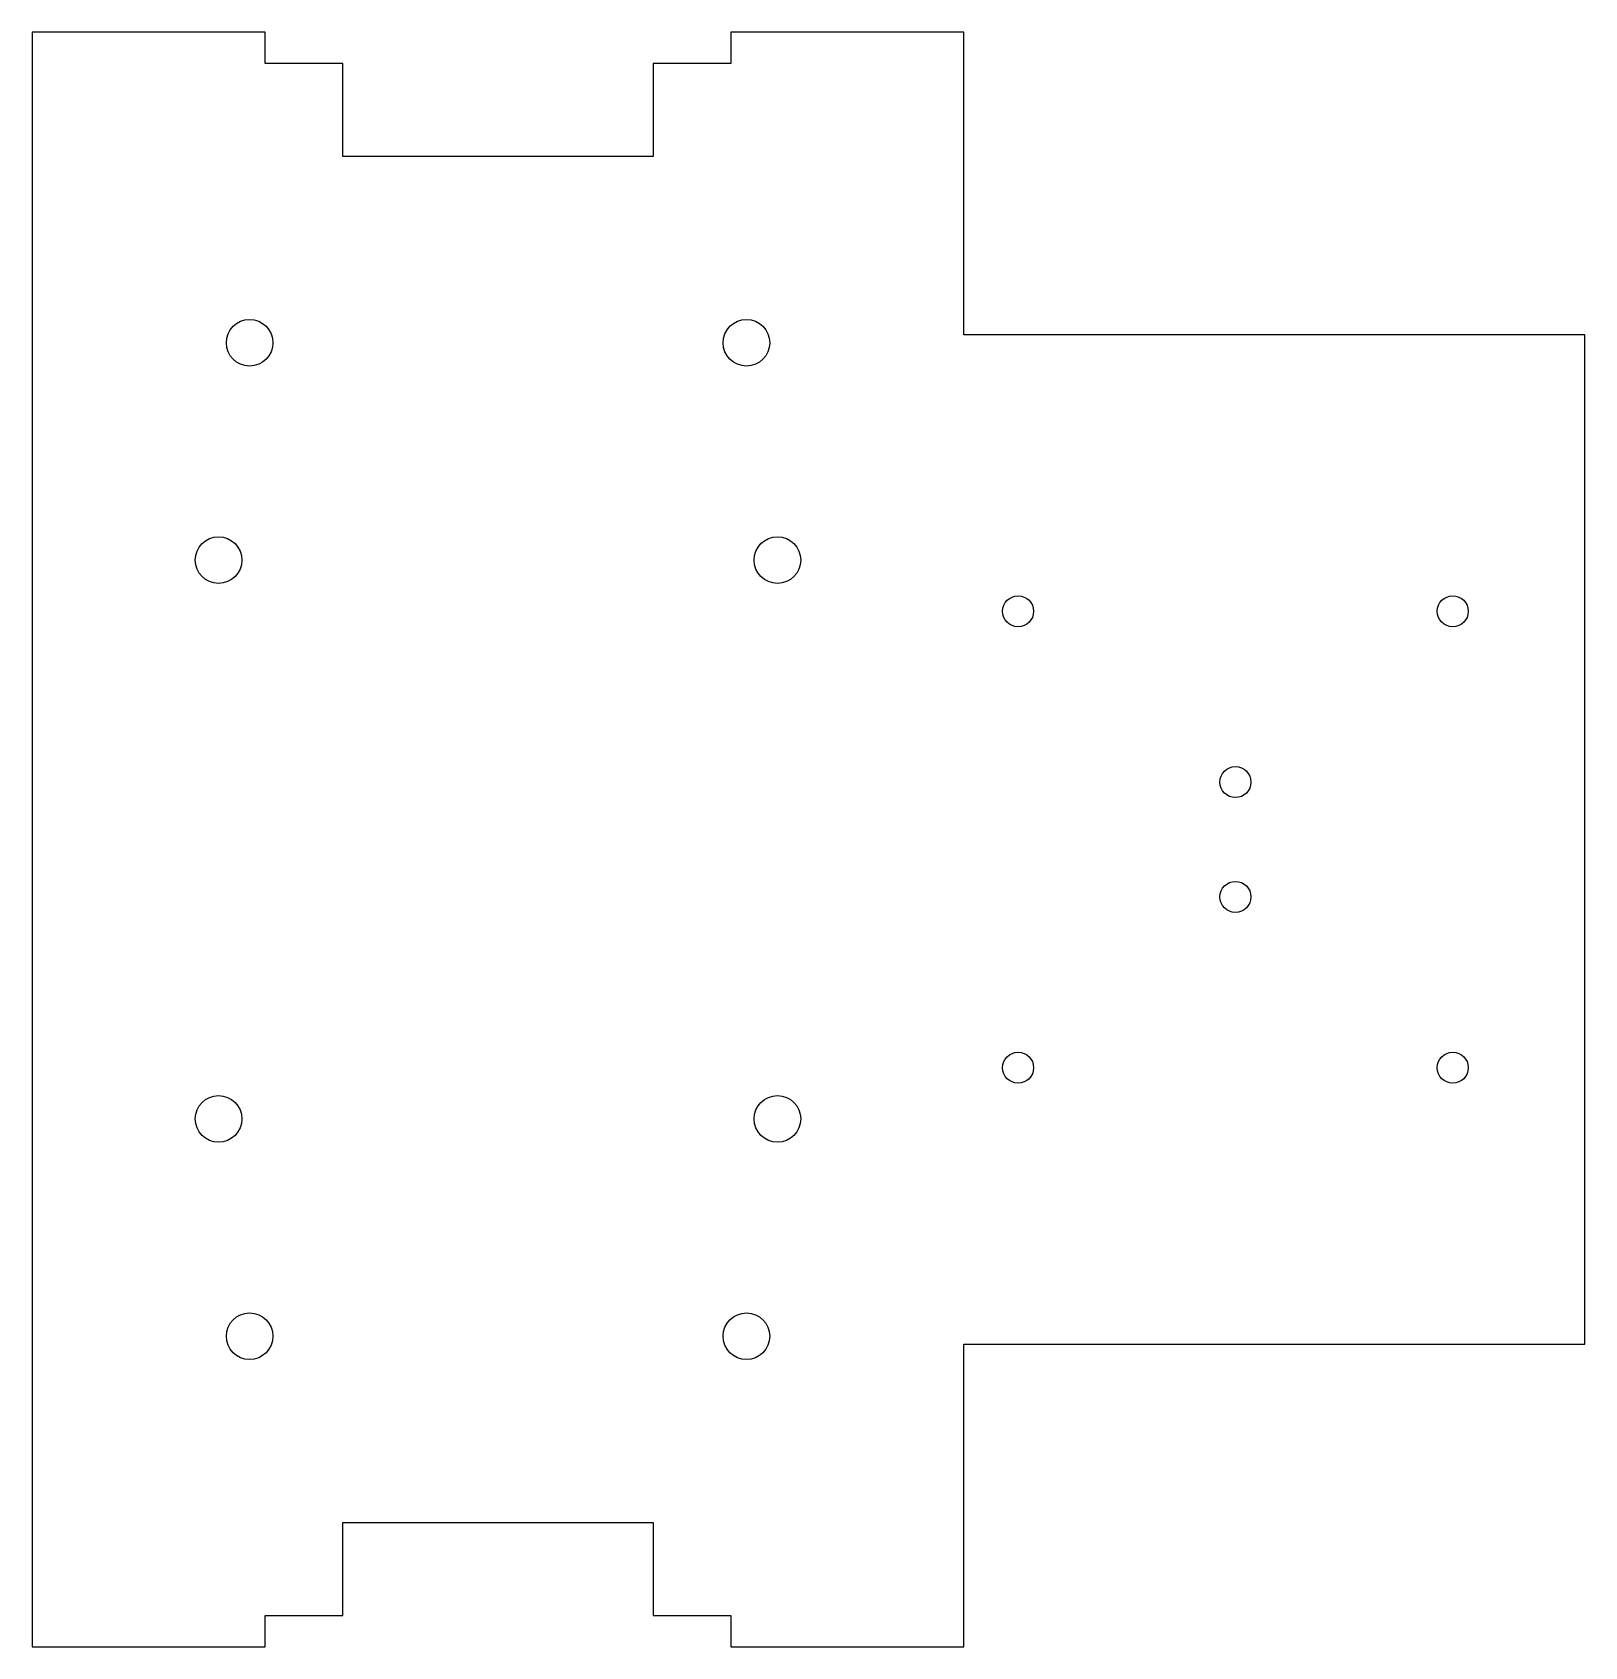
# Model space of a CAD drawing. Header units: millimetres. Extents: x -20 to 80, y -52 to 52.
import ezdxf

# ---------------------------------------------------------------- set-up
doc = ezdxf.new("R2010")
doc.units = ezdxf.units.MM

msp = doc.modelspace()

# ---------------------------------------------------------------- linework, layer by layer
at = {"color": 7, "linetype": 'Continuous', "lineweight": 25}
for p, q in [((-5, 52), (-20, 52)), ((-20, 52), (-20, -52)), ((-5, 50), (-5, 52)), ((40, 52), (25, 52)), ((25, 52), (25, 50)), ((40, 32.5), (40, 52)), ((0, 50), (-5, 50)), ((0, 44), (0, 50)), ((25, 50), (20, 50)), ((20, 50), (20, 44)), ((20, 44), (0, 44)), ((80, 32.5), (40, 32.5)), ((80, -32.5), (80, 32.5)), ((40, -52), (40, -32.5)), ((40, -32.5), (80, -32.5)), ((0, -50), (0, -44)), ((0, -44), (20, -44)), ((20, -44), (20, -50)), ((-5, -52), (-5, -50)), ((-5, -50), (0, -50)), ((20, -50), (25, -50)), ((25, -50), (25, -52)), ((-20, -52), (-5, -52)), ((25, -52), (40, -52))]:
    msp.add_line(p, q, dxfattribs=at)
for centre, radius in [((-6, 32), 1.5), ((26, 32), 1.5), ((-8, 18), 1.5), ((28, 18), 1.5), ((43.5, 14.7), 1), ((71.5, 14.7), 1), ((57.5, 3.7), 1), ((57.5, -3.7), 1), ((43.5, -14.7), 1), ((71.5, -14.7), 1), ((-8, -18), 1.5), ((28, -18), 1.5), ((-6, -32), 1.5), ((26, -32), 1.5)]:
    msp.add_circle(centre, radius, dxfattribs=at)

doc.saveas('drawing.dxf')
